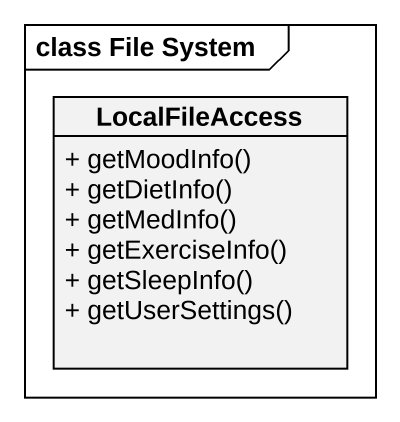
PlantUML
@startuml
mainframe class File System
hide circle
hide empty members
skinparam classAttributeIconSize 0
class LocalFileAccess {
  + getMoodInfo()
  + getDietInfo()
  + getMedInfo()
  + getExerciseInfo()
  + getSleepInfo()
  + getUserSettings()
}
@enduml
